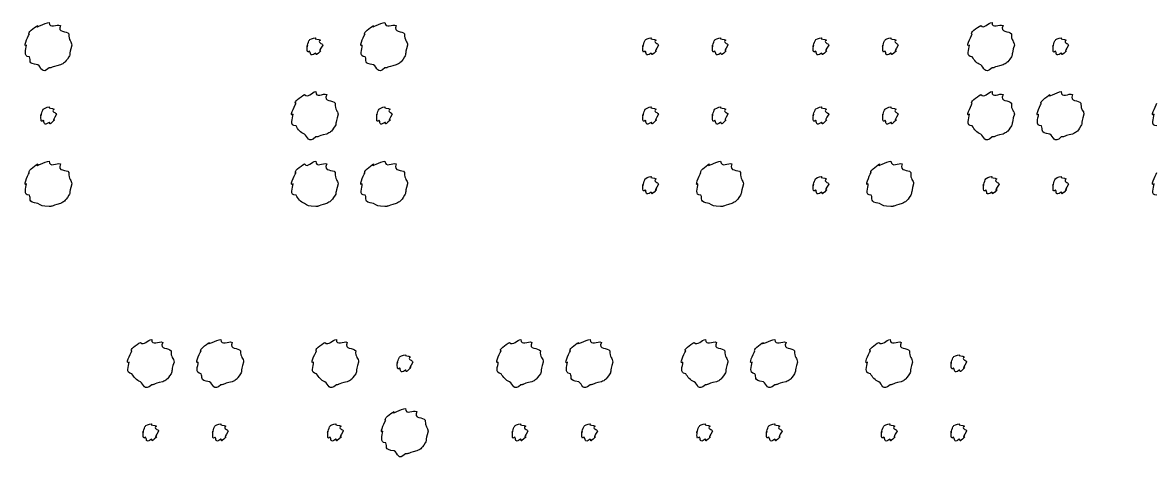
# Model space of a CAD drawing. Header units: millimetres. Extents: x 32 to 178, y 41 to 266.
# Drawn here: x 89.94 to 106.98, y 211.79 to 218.41 of the extents above; entities that cross this region are included whole.
import ezdxf

# ---------------------------------------------------------------- set-up
doc = ezdxf.new("R2010")
doc.units = ezdxf.units.MM
doc.layers.get('0').update_dxf_attribs({"linetype": 'CONTINUOUS'})

msp = doc.modelspace()

# ---------------------------------------------------------------- linework, layer by layer
at = {"color": 0}
for p, q in [((90.3358, 218.408), (90.3358, 218.408)), ((95.3961, 218.408), (95.3961, 218.408)), ((104.546, 218.408), (104.546, 218.408)), ((94.3487, 218.176), (94.3487, 218.176)), ((99.4089, 218.176), (99.4089, 218.176)), ((100.456, 218.176), (100.456, 218.176)), ((101.975, 218.176), (101.975, 218.176)), ((103.022, 218.176), (103.022, 218.176)), ((105.588, 218.176), (105.588, 218.176)), ((94.3543, 217.366), (94.3543, 217.366)), ((104.546, 217.366), (104.546, 217.366)), ((105.588, 217.366), (105.588, 217.366)), ((90.3358, 217.135), (90.3358, 217.135)), ((95.3961, 217.135), (95.3961, 217.135)), ((99.4089, 217.135), (99.4089, 217.135)), ((100.456, 217.135), (100.456, 217.135)), ((101.975, 217.135), (101.975, 217.135)), ((103.022, 217.135), (103.022, 217.135)), ((90.3358, 216.319), (90.3358, 216.319)), ((94.3543, 216.319), (94.3543, 216.319)), ((95.3961, 216.319), (95.3961, 216.319)), ((100.456, 216.319), (100.456, 216.319)), ((103.022, 216.319), (103.022, 216.319)), ((99.4089, 216.087), (99.4089, 216.087)), ((101.975, 216.087), (101.975, 216.087)), ((104.541, 216.087), (104.541, 216.087)), ((105.588, 216.087), (105.588, 216.087)), ((91.882, 213.628), (91.882, 213.628)), ((92.9238, 213.628), (92.9238, 213.628)), ((94.6644, 213.628), (94.6644, 213.628)), ((97.4467, 213.628), (97.4467, 213.628)), ((98.4885, 213.628), (98.4885, 213.628)), ((100.229, 213.628), (100.229, 213.628)), ((101.271, 213.628), (101.271, 213.628)), ((103.011, 213.628), (103.011, 213.628)), ((95.7061, 213.396), (95.7061, 213.396)), ((104.053, 213.396), (104.053, 213.396)), ((95.7061, 212.586), (95.7061, 212.586)), ((91.8767, 212.354), (91.8767, 212.354)), ((92.9238, 212.354), (92.9238, 212.354)), ((94.6587, 212.354), (94.6587, 212.354)), ((97.4411, 212.354), (97.4411, 212.354)), ((98.4885, 212.354), (98.4885, 212.354)), ((100.223, 212.354), (100.223, 212.354)), ((101.271, 212.354), (101.271, 212.354)), ((103.005, 212.354), (103.005, 212.354)), ((104.053, 212.354), (104.053, 212.354))]:
    msp.add_line(p, q, dxfattribs=at)
for points in [[(90.0384, 218.237), (89.9996, 218.248), (90.1129, 218.333), (90.1651, 218.364)], [(90.1651, 218.364), (90.1058, 218.306), (90.2765, 218.408), (90.3358, 218.408)], [(90.3358, 218.408), (90.3414, 218.306), (90.4515, 218.393), (90.5069, 218.364)], [(90.5069, 218.364), (90.4515, 218.248), (90.6032, 218.292), (90.6336, 218.237)], [(95.0983, 218.237), (95.0599, 218.248), (95.1727, 218.333), (95.2253, 218.364)], [(95.2253, 218.364), (95.166, 218.306), (95.3368, 218.408), (95.3961, 218.408)], [(95.3961, 218.408), (95.4017, 218.306), (95.5118, 218.393), (95.5668, 218.364)], [(95.5668, 218.364), (95.5118, 218.248), (95.6635, 218.292), (95.6938, 218.237)], [(104.249, 218.237), (104.2, 218.248), (104.32, 218.333), (104.375, 218.364)], [(104.375, 218.364), (104.428, 218.306), (104.487, 218.408), (104.546, 218.408)], [(104.546, 218.408), (104.542, 218.306), (104.656, 218.393), (104.712, 218.364)], [(104.712, 218.364), (104.652, 218.248), (104.808, 218.292), (104.838, 218.237)], [(89.9943, 218.066), (89.9365, 218.019), (90.0081, 218.182), (90.0384, 218.237)], [(90.6336, 218.237), (90.6279, 218.138), (90.6776, 218.124), (90.6776, 218.066)], [(94.2276, 218.066), (94.2111, 217.991), (94.2386, 218.121), (94.2605, 218.143)], [(94.2605, 218.143), (94.2552, 218.152), (94.3116, 218.176), (94.3487, 218.176)], [(94.3487, 218.176), (94.3211, 218.152), (94.404, 218.166), (94.4259, 218.143)], [(94.4259, 218.143), (94.3652, 218.108), (94.4591, 218.095), (94.4591, 218.066)], [(95.0542, 218.066), (94.9964, 218.019), (95.068, 218.182), (95.0983, 218.237)], [(95.6938, 218.237), (95.6882, 218.138), (95.7379, 218.124), (95.7379, 218.066)], [(99.2875, 218.066), (99.271, 217.991), (99.2988, 218.121), (99.3207, 218.143)], [(99.3207, 218.143), (99.3151, 218.152), (99.3719, 218.176), (99.4089, 218.176)], [(99.4089, 218.176), (99.3814, 218.152), (99.4639, 218.166), (99.4862, 218.143)], [(99.4862, 218.143), (99.4255, 218.108), (99.5193, 218.095), (99.5193, 218.066)], [(100.335, 218.066), (100.321, 217.991), (100.346, 218.121), (100.368, 218.143)], [(100.368, 218.143), (100.365, 218.152), (100.419, 218.176), (100.456, 218.176)], [(100.456, 218.176), (100.432, 218.152), (100.511, 218.166), (100.534, 218.143)], [(100.534, 218.143), (100.476, 218.108), (100.566, 218.095), (100.566, 218.066)], [(101.854, 218.066), (101.837, 217.991), (101.865, 218.121), (101.887, 218.143)], [(101.887, 218.143), (101.881, 218.152), (101.938, 218.176), (101.975, 218.176)], [(101.975, 218.176), (101.947, 218.152), (102.03, 218.166), (102.052, 218.143)], [(102.052, 218.143), (101.991, 218.108), (102.085, 218.095), (102.085, 218.066)], [(102.901, 218.066), (102.887, 217.991), (102.912, 218.121), (102.934, 218.143)], [(102.934, 218.143), (102.931, 218.152), (102.985, 218.176), (103.022, 218.176)], [(103.022, 218.176), (102.997, 218.152), (103.077, 218.166), (103.099, 218.143)], [(103.099, 218.143), (103.041, 218.108), (103.132, 218.095), (103.132, 218.066)], [(104.205, 218.066), (104.141, 218.019), (104.218, 218.182), (104.249, 218.237)], [(104.838, 218.237), (104.829, 218.138), (104.883, 218.124), (104.883, 218.066)], [(105.467, 218.066), (105.453, 217.991), (105.478, 218.121), (105.5, 218.143)], [(105.5, 218.143), (105.497, 218.152), (105.551, 218.176), (105.588, 218.176)], [(105.588, 218.176), (105.563, 218.152), (105.643, 218.166), (105.665, 218.143)], [(105.665, 218.143), (105.607, 218.108), (105.698, 218.095), (105.698, 218.066)], [(90.0384, 217.89), (89.9365, 217.898), (89.9943, 218.003), (89.9943, 218.066)], [(90.6776, 218.066), (90.6279, 217.898), (90.6625, 217.945), (90.6336, 217.89)], [(94.2605, 217.978), (94.2111, 217.924), (94.2276, 218.029), (94.2276, 218.066)], [(94.3487, 217.945), (94.2552, 217.88), (94.2827, 217.956), (94.2605, 217.978)], [(94.4259, 217.978), (94.3211, 217.88), (94.3776, 217.945), (94.3487, 217.945)], [(94.4591, 218.066), (94.3652, 217.924), (94.4481, 218), (94.4259, 217.978)], [(95.0983, 217.89), (94.9964, 217.898), (95.0542, 218.003), (95.0542, 218.066)], [(95.7379, 218.066), (95.6882, 217.898), (95.7227, 217.945), (95.6938, 217.89)], [(99.3207, 217.978), (99.271, 217.924), (99.2875, 218.029), (99.2875, 218.066)], [(99.4089, 217.945), (99.3151, 217.88), (99.3429, 217.956), (99.3207, 217.978)], [(99.4862, 217.978), (99.3814, 217.88), (99.4378, 217.945), (99.4089, 217.945)], [(99.5193, 218.066), (99.4255, 217.924), (99.508, 218), (99.4862, 217.978)], [(100.368, 217.978), (100.321, 217.924), (100.335, 218.029), (100.335, 218.066)], [(100.456, 217.945), (100.365, 217.88), (100.39, 217.956), (100.368, 217.978)], [(100.534, 217.978), (100.432, 217.88), (100.485, 217.945), (100.456, 217.945)], [(100.566, 218.066), (100.476, 217.924), (100.555, 218), (100.534, 217.978)], [(101.887, 217.978), (101.837, 217.924), (101.854, 218.029), (101.854, 218.066)], [(101.975, 217.945), (101.881, 217.88), (101.909, 217.956), (101.887, 217.978)], [(102.052, 217.978), (101.947, 217.88), (102.004, 217.945), (101.975, 217.945)], [(102.085, 218.066), (101.991, 217.924), (102.074, 218), (102.052, 217.978)], [(102.934, 217.978), (102.887, 217.924), (102.901, 218.029), (102.901, 218.066)], [(103.022, 217.945), (102.931, 217.88), (102.956, 217.956), (102.934, 217.978)], [(103.099, 217.978), (102.997, 217.88), (103.051, 217.945), (103.022, 217.945)], [(103.132, 218.066), (103.041, 217.924), (103.122, 218), (103.099, 217.978)], [(104.249, 217.89), (104.141, 217.898), (104.205, 218.003), (104.205, 218.066)], [(104.883, 218.066), (104.829, 217.898), (104.867, 217.945), (104.838, 217.89)], [(105.5, 217.978), (105.453, 217.924), (105.467, 218.029), (105.467, 218.066)], [(105.588, 217.945), (105.497, 217.88), (105.522, 217.956), (105.5, 217.978)], [(105.665, 217.978), (105.563, 217.88), (105.617, 217.945), (105.588, 217.945)], [(105.698, 218.066), (105.607, 217.924), (105.687, 218), (105.665, 217.978)], [(90.1651, 217.769), (89.9996, 217.792), (90.0712, 217.837), (90.0384, 217.89)], [(90.6336, 217.89), (90.5686, 217.792), (90.5619, 217.798), (90.5069, 217.769)], [(95.2253, 217.769), (95.0599, 217.792), (95.1315, 217.837), (95.0983, 217.89)], [(95.6938, 217.89), (95.6289, 217.792), (95.6222, 217.798), (95.5668, 217.769)], [(104.375, 217.769), (104.317, 217.792), (104.278, 217.837), (104.249, 217.89)], [(104.838, 217.89), (104.769, 217.792), (104.767, 217.798), (104.712, 217.769)], [(90.3358, 217.725), (90.2229, 217.616), (90.2201, 217.738), (90.1651, 217.769)], [(90.5069, 217.769), (90.3414, 217.733), (90.3937, 217.725), (90.3358, 217.725)], [(95.3961, 217.725), (95.2832, 217.616), (95.2803, 217.738), (95.2253, 217.769)], [(95.5668, 217.769), (95.4017, 217.733), (95.4539, 217.725), (95.3961, 217.725)], [(104.546, 217.725), (104.428, 217.616), (104.43, 217.738), (104.375, 217.769)], [(104.712, 217.769), (104.542, 217.733), (104.601, 217.725), (104.546, 217.725)], [(94.0566, 217.19), (94.0082, 217.201), (94.1282, 217.292), (94.1835, 217.322)], [(94.1835, 217.322), (94.2358, 217.259), (94.295, 217.366), (94.3543, 217.366)], [(94.3543, 217.366), (94.3501, 217.259), (94.4644, 217.351), (94.5197, 217.322)], [(94.5197, 217.322), (94.4605, 217.201), (94.6161, 217.248), (94.6464, 217.19)], [(104.249, 217.19), (104.2, 217.201), (104.32, 217.292), (104.375, 217.322)], [(104.375, 217.322), (104.428, 217.259), (104.487, 217.366), (104.546, 217.366)], [(104.546, 217.366), (104.542, 217.259), (104.656, 217.351), (104.712, 217.322)], [(104.712, 217.322), (104.652, 217.201), (104.808, 217.248), (104.838, 217.19)], [(105.29, 217.19), (105.252, 217.201), (105.365, 217.292), (105.417, 217.322)], [(105.417, 217.322), (105.358, 217.259), (105.529, 217.366), (105.588, 217.366)], [(105.588, 217.366), (105.593, 217.259), (105.704, 217.351), (105.759, 217.322)], [(105.759, 217.322), (105.704, 217.201), (105.856, 217.248), (105.886, 217.19)], [(90.2476, 217.102), (90.2451, 217.104), (90.2988, 217.135), (90.3358, 217.135)], [(90.3358, 217.135), (90.3111, 217.104), (90.3912, 217.124), (90.4131, 217.102)], [(94.0125, 217.025), (93.9493, 216.969), (94.0262, 217.135), (94.0566, 217.19)], [(94.6464, 217.19), (94.6369, 217.086), (94.6905, 217.08), (94.6905, 217.025)], [(95.3079, 217.102), (95.305, 217.104), (95.359, 217.135), (95.3961, 217.135)], [(95.3961, 217.135), (95.3714, 217.104), (95.4511, 217.124), (95.4733, 217.102)], [(99.3207, 217.102), (99.3151, 217.104), (99.3719, 217.135), (99.4089, 217.135)], [(99.4089, 217.135), (99.3814, 217.104), (99.4639, 217.124), (99.4862, 217.102)], [(100.368, 217.102), (100.365, 217.104), (100.419, 217.135), (100.456, 217.135)], [(100.456, 217.135), (100.432, 217.104), (100.511, 217.124), (100.534, 217.102)], [(101.887, 217.102), (101.881, 217.104), (101.938, 217.135), (101.975, 217.135)], [(101.975, 217.135), (101.947, 217.104), (102.03, 217.124), (102.052, 217.102)], [(102.934, 217.102), (102.931, 217.104), (102.985, 217.135), (103.022, 217.135)], [(103.022, 217.135), (102.997, 217.104), (103.077, 217.124), (103.099, 217.102)], [(104.205, 217.025), (104.141, 216.969), (104.218, 217.135), (104.249, 217.19)], [(104.838, 217.19), (104.829, 217.086), (104.883, 217.08), (104.883, 217.025)], [(105.246, 217.025), (105.188, 216.969), (105.26, 217.135), (105.29, 217.19)], [(105.886, 217.19), (105.88, 217.086), (105.93, 217.08), (105.93, 217.025)], [(106.987, 217.025), (106.923, 216.969), (107.001, 217.135), (107.031, 217.19)], [(90.2148, 217.025), (90.201, 216.943), (90.2257, 217.08), (90.2476, 217.102)], [(90.2476, 216.936), (90.201, 216.877), (90.2148, 216.987), (90.2148, 217.025)], [(90.3358, 216.903), (90.2451, 216.833), (90.2698, 216.914), (90.2476, 216.936)], [(90.4131, 216.936), (90.3111, 216.833), (90.3647, 216.903), (90.3358, 216.903)], [(90.4131, 217.102), (90.3552, 217.06), (90.4462, 217.054), (90.4462, 217.025)], [(90.4462, 217.025), (90.3552, 216.877), (90.4353, 216.958), (90.4131, 216.936)], [(94.0566, 216.848), (93.9493, 216.851), (94.0125, 216.961), (94.0125, 217.025)], [(94.6905, 217.025), (94.6369, 216.851), (94.6753, 216.903), (94.6464, 216.848)], [(95.2747, 217.025), (95.2609, 216.943), (95.286, 217.08), (95.3079, 217.102)], [(95.3079, 216.936), (95.2609, 216.877), (95.2747, 216.987), (95.2747, 217.025)], [(95.3961, 216.903), (95.305, 216.833), (95.3301, 216.914), (95.3079, 216.936)], [(95.4733, 216.936), (95.3714, 216.833), (95.425, 216.903), (95.3961, 216.903)], [(95.4733, 217.102), (95.4155, 217.06), (95.5065, 217.054), (95.5065, 217.025)], [(95.5065, 217.025), (95.4155, 216.877), (95.4952, 216.958), (95.4733, 216.936)], [(99.2875, 217.025), (99.271, 216.943), (99.2988, 217.08), (99.3207, 217.102)], [(99.3207, 216.936), (99.271, 216.877), (99.2875, 216.987), (99.2875, 217.025)], [(99.4089, 216.903), (99.3151, 216.833), (99.3429, 216.914), (99.3207, 216.936)], [(99.4862, 216.936), (99.3814, 216.833), (99.4378, 216.903), (99.4089, 216.903)], [(99.4862, 217.102), (99.4255, 217.06), (99.5193, 217.054), (99.5193, 217.025)], [(99.5193, 217.025), (99.4255, 216.877), (99.508, 216.958), (99.4862, 216.936)], [(100.335, 217.025), (100.321, 216.943), (100.346, 217.08), (100.368, 217.102)], [(100.368, 216.936), (100.321, 216.877), (100.335, 216.987), (100.335, 217.025)], [(100.456, 216.903), (100.365, 216.833), (100.39, 216.914), (100.368, 216.936)], [(100.534, 216.936), (100.432, 216.833), (100.485, 216.903), (100.456, 216.903)], [(100.534, 217.102), (100.476, 217.06), (100.566, 217.054), (100.566, 217.025)], [(100.566, 217.025), (100.476, 216.877), (100.555, 216.958), (100.534, 216.936)], [(101.854, 217.025), (101.837, 216.943), (101.865, 217.08), (101.887, 217.102)], [(101.887, 216.936), (101.837, 216.877), (101.854, 216.987), (101.854, 217.025)], [(101.975, 216.903), (101.881, 216.833), (101.909, 216.914), (101.887, 216.936)], [(102.052, 216.936), (101.947, 216.833), (102.004, 216.903), (101.975, 216.903)], [(102.052, 217.102), (101.991, 217.06), (102.085, 217.054), (102.085, 217.025)], [(102.085, 217.025), (101.991, 216.877), (102.074, 216.958), (102.052, 216.936)], [(102.901, 217.025), (102.887, 216.943), (102.912, 217.08), (102.934, 217.102)], [(102.934, 216.936), (102.887, 216.877), (102.901, 216.987), (102.901, 217.025)], [(103.022, 216.903), (102.931, 216.833), (102.956, 216.914), (102.934, 216.936)], [(103.099, 216.936), (102.997, 216.833), (103.051, 216.903), (103.022, 216.903)], [(103.099, 217.102), (103.041, 217.06), (103.132, 217.054), (103.132, 217.025)], [(103.132, 217.025), (103.041, 216.877), (103.122, 216.958), (103.099, 216.936)], [(104.249, 216.848), (104.141, 216.851), (104.205, 216.961), (104.205, 217.025)], [(104.883, 217.025), (104.829, 216.851), (104.867, 216.903), (104.838, 216.848)], [(105.29, 216.848), (105.188, 216.851), (105.246, 216.961), (105.246, 217.025)], [(105.93, 217.025), (105.88, 216.851), (105.914, 216.903), (105.886, 216.848)], [(107.031, 216.848), (106.923, 216.851), (106.987, 216.961), (106.987, 217.025)], [(94.1835, 216.727), (94.1257, 216.745), (94.0855, 216.796), (94.0566, 216.848)], [(94.6464, 216.848), (94.5776, 216.745), (94.5748, 216.756), (94.5197, 216.727)], [(104.375, 216.727), (104.317, 216.745), (104.278, 216.796), (104.249, 216.848)], [(104.838, 216.848), (104.769, 216.745), (104.767, 216.756), (104.712, 216.727)], [(105.417, 216.727), (105.252, 216.745), (105.324, 216.796), (105.29, 216.848)], [(105.886, 216.848), (105.821, 216.745), (105.814, 216.756), (105.759, 216.727)], [(94.3543, 216.683), (94.2358, 216.569), (94.2386, 216.697), (94.1835, 216.727)], [(94.5197, 216.727), (94.3501, 216.686), (94.4093, 216.683), (94.3543, 216.683)], [(104.546, 216.683), (104.428, 216.569), (104.43, 216.697), (104.375, 216.727)], [(104.712, 216.727), (104.542, 216.686), (104.601, 216.683), (104.546, 216.683)], [(105.588, 216.683), (105.475, 216.569), (105.472, 216.697), (105.417, 216.727)], [(105.759, 216.727), (105.593, 216.686), (105.646, 216.683), (105.588, 216.683)], [(90.0384, 216.148), (89.9996, 216.149), (90.1129, 216.245), (90.1651, 216.275)], [(90.1651, 216.275), (90.1058, 216.209), (90.2765, 216.319), (90.3358, 216.319)], [(90.3358, 216.319), (90.3414, 216.209), (90.4515, 216.304), (90.5069, 216.275)], [(90.5069, 216.275), (90.4515, 216.149), (90.6032, 216.203), (90.6336, 216.148)], [(94.0566, 216.148), (94.0082, 216.149), (94.1282, 216.245), (94.1835, 216.275)], [(94.1835, 216.275), (94.2358, 216.209), (94.295, 216.319), (94.3543, 216.319)], [(94.3543, 216.319), (94.3501, 216.209), (94.4644, 216.304), (94.5197, 216.275)], [(94.5197, 216.275), (94.4605, 216.149), (94.6161, 216.203), (94.6464, 216.148)], [(95.0983, 216.148), (95.0599, 216.149), (95.1727, 216.245), (95.2253, 216.275)], [(95.2253, 216.275), (95.166, 216.209), (95.3368, 216.319), (95.3961, 216.319)], [(95.3961, 216.319), (95.4017, 216.209), (95.5118, 216.304), (95.5668, 216.275)], [(95.5668, 216.275), (95.5118, 216.149), (95.6635, 216.203), (95.6938, 216.148)], [(100.159, 216.148), (100.12, 216.149), (100.233, 216.245), (100.285, 216.275)], [(100.285, 216.275), (100.226, 216.209), (100.397, 216.319), (100.456, 216.319)], [(100.456, 216.319), (100.462, 216.209), (100.572, 216.304), (100.627, 216.275)], [(100.627, 216.275), (100.572, 216.149), (100.724, 216.203), (100.754, 216.148)], [(102.725, 216.148), (102.686, 216.149), (102.799, 216.245), (102.851, 216.275)], [(102.851, 216.275), (102.792, 216.209), (102.963, 216.319), (103.022, 216.319)], [(103.022, 216.319), (103.028, 216.209), (103.138, 216.304), (103.193, 216.275)], [(103.193, 216.275), (103.138, 216.149), (103.289, 216.203), (103.32, 216.148)], [(89.9943, 215.977), (89.9365, 215.922), (90.0081, 216.093), (90.0384, 216.148)], [(90.6336, 216.148), (90.6279, 216.039), (90.6776, 216.035), (90.6776, 215.977)], [(94.0125, 215.977), (93.9493, 215.922), (94.0262, 216.093), (94.0566, 216.148)], [(94.6464, 216.148), (94.6369, 216.039), (94.6905, 216.035), (94.6905, 215.977)], [(95.0542, 215.977), (94.9964, 215.922), (95.068, 216.093), (95.0983, 216.148)], [(95.6938, 216.148), (95.6882, 216.039), (95.7379, 216.035), (95.7379, 215.977)], [(99.3207, 216.049), (99.3151, 216.055), (99.3719, 216.087), (99.4089, 216.087)], [(99.4089, 216.087), (99.3814, 216.055), (99.4639, 216.074), (99.4862, 216.049)], [(100.114, 215.977), (100.057, 215.922), (100.128, 216.093), (100.159, 216.148)], [(100.754, 216.148), (100.748, 216.039), (100.798, 216.035), (100.798, 215.977)], [(101.887, 216.049), (101.881, 216.055), (101.938, 216.087), (101.975, 216.087)], [(101.975, 216.087), (101.947, 216.055), (102.03, 216.074), (102.052, 216.049)], [(102.681, 215.977), (102.622, 215.922), (102.694, 216.093), (102.725, 216.148)], [(103.32, 216.148), (103.314, 216.039), (103.364, 216.035), (103.364, 215.977)], [(104.453, 216.049), (104.447, 216.055), (104.503, 216.087), (104.541, 216.087)], [(104.541, 216.087), (104.513, 216.055), (104.596, 216.074), (104.618, 216.049)], [(105.5, 216.049), (105.497, 216.055), (105.551, 216.087), (105.588, 216.087)], [(105.588, 216.087), (105.563, 216.055), (105.643, 216.074), (105.665, 216.049)], [(106.987, 215.977), (106.923, 215.922), (107.001, 216.093), (107.031, 216.148)], [(90.0384, 215.806), (89.9365, 215.801), (89.9943, 215.914), (89.9943, 215.977)], [(90.6776, 215.977), (90.6279, 215.801), (90.6625, 215.857), (90.6336, 215.806)], [(94.0566, 215.806), (93.9493, 215.801), (94.0125, 215.914), (94.0125, 215.977)], [(94.6905, 215.977), (94.6369, 215.801), (94.6753, 215.857), (94.6464, 215.806)], [(95.0983, 215.806), (94.9964, 215.801), (95.0542, 215.914), (95.0542, 215.977)], [(95.7379, 215.977), (95.6882, 215.801), (95.7227, 215.857), (95.6938, 215.806)], [(99.2875, 215.972), (99.271, 215.889), (99.2988, 216.027), (99.3207, 216.049)], [(99.3207, 215.883), (99.271, 215.826), (99.2875, 215.938), (99.2875, 215.972)], [(99.4862, 216.049), (99.4255, 216.006), (99.5193, 216.001), (99.5193, 215.972)], [(99.5193, 215.972), (99.4255, 215.826), (99.508, 215.908), (99.4862, 215.883)], [(100.159, 215.806), (100.057, 215.801), (100.114, 215.914), (100.114, 215.977)], [(100.798, 215.977), (100.748, 215.801), (100.783, 215.857), (100.754, 215.806)], [(101.854, 215.972), (101.837, 215.889), (101.865, 216.027), (101.887, 216.049)], [(101.887, 215.883), (101.837, 215.826), (101.854, 215.938), (101.854, 215.972)], [(102.052, 216.049), (101.991, 216.006), (102.085, 216.001), (102.085, 215.972)], [(102.085, 215.972), (101.991, 215.826), (102.074, 215.908), (102.052, 215.883)], [(102.725, 215.806), (102.622, 215.801), (102.681, 215.914), (102.681, 215.977)], [(103.364, 215.977), (103.314, 215.801), (103.349, 215.857), (103.32, 215.806)], [(104.419, 215.972), (104.403, 215.889), (104.43, 216.027), (104.453, 216.049)], [(104.453, 215.883), (104.403, 215.826), (104.419, 215.938), (104.419, 215.972)], [(104.618, 216.049), (104.557, 216.006), (104.651, 216.001), (104.651, 215.972)], [(104.651, 215.972), (104.557, 215.826), (104.64, 215.908), (104.618, 215.883)], [(105.467, 215.972), (105.453, 215.889), (105.478, 216.027), (105.5, 216.049)], [(105.5, 215.883), (105.453, 215.826), (105.467, 215.938), (105.467, 215.972)], [(105.665, 216.049), (105.607, 216.006), (105.698, 216.001), (105.698, 215.972)], [(105.698, 215.972), (105.607, 215.826), (105.687, 215.908), (105.665, 215.883)], [(107.031, 215.806), (106.923, 215.801), (106.987, 215.914), (106.987, 215.977)], [(90.1651, 215.68), (89.9996, 215.698), (90.0712, 215.754), (90.0384, 215.806)], [(90.6336, 215.806), (90.5686, 215.698), (90.5619, 215.713), (90.5069, 215.68)], [(94.1835, 215.68), (94.1257, 215.698), (94.0855, 215.754), (94.0566, 215.806)], [(94.6464, 215.806), (94.5776, 215.698), (94.5748, 215.713), (94.5197, 215.68)], [(95.2253, 215.68), (95.0599, 215.698), (95.1315, 215.754), (95.0983, 215.806)], [(95.6938, 215.806), (95.6289, 215.698), (95.6222, 215.713), (95.5668, 215.68)], [(99.4089, 215.85), (99.3151, 215.779), (99.3429, 215.862), (99.3207, 215.883)], [(99.4862, 215.883), (99.3814, 215.779), (99.4378, 215.85), (99.4089, 215.85)], [(100.285, 215.68), (100.12, 215.698), (100.192, 215.754), (100.159, 215.806)], [(100.754, 215.806), (100.689, 215.698), (100.682, 215.713), (100.627, 215.68)], [(101.975, 215.85), (101.881, 215.779), (101.909, 215.862), (101.887, 215.883)], [(102.052, 215.883), (101.947, 215.779), (102.004, 215.85), (101.975, 215.85)], [(102.851, 215.68), (102.686, 215.698), (102.757, 215.754), (102.725, 215.806)], [(103.32, 215.806), (103.255, 215.698), (103.248, 215.713), (103.193, 215.68)], [(104.541, 215.85), (104.447, 215.779), (104.474, 215.862), (104.453, 215.883)], [(104.618, 215.883), (104.513, 215.779), (104.57, 215.85), (104.541, 215.85)], [(105.588, 215.85), (105.497, 215.779), (105.522, 215.862), (105.5, 215.883)], [(105.665, 215.883), (105.563, 215.779), (105.617, 215.85), (105.588, 215.85)], [(90.3358, 215.635), (90.2229, 215.635), (90.2201, 215.649), (90.1651, 215.68)], [(90.5069, 215.68), (90.3414, 215.635), (90.3937, 215.635), (90.3358, 215.635)], [(94.3543, 215.635), (94.2358, 215.635), (94.2386, 215.649), (94.1835, 215.68)], [(94.5197, 215.68), (94.3501, 215.635), (94.4093, 215.635), (94.3543, 215.635)], [(95.3961, 215.635), (95.2832, 215.635), (95.2803, 215.649), (95.2253, 215.68)], [(95.5668, 215.68), (95.4017, 215.635), (95.4539, 215.635), (95.3961, 215.635)], [(100.456, 215.635), (100.343, 215.635), (100.341, 215.649), (100.285, 215.68)], [(100.627, 215.68), (100.462, 215.635), (100.514, 215.635), (100.456, 215.635)], [(103.022, 215.635), (102.909, 215.635), (102.906, 215.649), (102.851, 215.68)], [(103.193, 215.68), (103.028, 215.635), (103.08, 215.635), (103.022, 215.635)], [(91.5843, 213.457), (91.5363, 213.468), (91.6562, 213.553), (91.7113, 213.584)], [(91.7113, 213.584), (91.7635, 213.526), (91.8228, 213.628), (91.882, 213.628)], [(91.882, 213.628), (91.8778, 213.526), (91.9924, 213.613), (92.0475, 213.584)], [(92.0475, 213.584), (91.9882, 213.468), (92.1438, 213.512), (92.1741, 213.457)], [(92.6264, 213.457), (92.5876, 213.468), (92.7005, 213.553), (92.753, 213.584)], [(92.753, 213.584), (92.6938, 213.526), (92.8645, 213.628), (92.9238, 213.628)], [(92.9238, 213.628), (92.9294, 213.526), (93.0395, 213.613), (93.0949, 213.584)], [(93.0949, 213.584), (93.0395, 213.468), (93.1912, 213.512), (93.2215, 213.457)], [(94.3666, 213.457), (94.3183, 213.468), (94.4383, 213.553), (94.4933, 213.584)], [(94.4933, 213.584), (94.5459, 213.526), (94.6051, 213.628), (94.6644, 213.628)], [(94.6644, 213.628), (94.6602, 213.526), (94.7745, 213.613), (94.8298, 213.584)], [(94.8298, 213.584), (94.7706, 213.468), (94.9262, 213.512), (94.9565, 213.457)], [(97.149, 213.457), (97.1007, 213.468), (97.2206, 213.553), (97.2757, 213.584)], [(97.2757, 213.584), (97.3282, 213.526), (97.3875, 213.628), (97.4467, 213.628)], [(97.4467, 213.628), (97.4425, 213.526), (97.5568, 213.613), (97.6119, 213.584)], [(97.6119, 213.584), (97.5526, 213.468), (97.7085, 213.512), (97.7388, 213.457)], [(98.1908, 213.457), (98.1523, 213.468), (98.2652, 213.553), (98.3174, 213.584)], [(98.3174, 213.584), (98.2581, 213.526), (98.4292, 213.628), (98.4885, 213.628)], [(98.4885, 213.628), (98.4938, 213.526), (98.6042, 213.613), (98.6592, 213.584)], [(98.6592, 213.584), (98.6042, 213.468), (98.7559, 213.512), (98.7859, 213.457)], [(99.9314, 213.457), (99.883, 213.468), (100.003, 213.553), (100.058, 213.584)], [(100.058, 213.584), (100.11, 213.526), (100.169, 213.628), (100.229, 213.628)], [(100.229, 213.628), (100.225, 213.526), (100.339, 213.613), (100.394, 213.584)], [(100.394, 213.584), (100.335, 213.468), (100.491, 213.512), (100.521, 213.457)], [(100.973, 213.457), (100.934, 213.468), (101.048, 213.553), (101.1, 213.584)], [(101.1, 213.584), (101.04, 213.526), (101.211, 213.628), (101.271, 213.628)], [(101.271, 213.628), (101.276, 213.526), (101.387, 213.613), (101.442, 213.584)], [(101.442, 213.584), (101.387, 213.468), (101.538, 213.512), (101.568, 213.457)], [(102.713, 213.457), (102.665, 213.468), (102.785, 213.553), (102.84, 213.584)], [(102.84, 213.584), (102.893, 213.526), (102.952, 213.628), (103.011, 213.628)], [(103.011, 213.628), (103.007, 213.526), (103.122, 213.613), (103.177, 213.584)], [(103.177, 213.584), (103.117, 213.468), (103.273, 213.512), (103.303, 213.457)], [(91.5402, 213.286), (91.477, 213.239), (91.554, 213.402), (91.5843, 213.457)], [(92.1741, 213.457), (92.1646, 213.358), (92.2182, 213.344), (92.2182, 213.286)], [(92.5823, 213.286), (92.5241, 213.239), (92.596, 213.402), (92.6264, 213.457)], [(93.2215, 213.457), (93.2159, 213.358), (93.2656, 213.344), (93.2656, 213.286)], [(94.3225, 213.286), (94.2591, 213.239), (94.3363, 213.402), (94.3666, 213.457)], [(94.9565, 213.457), (94.947, 213.358), (95.0006, 213.344), (95.0006, 213.286)], [(95.5848, 213.286), (95.571, 213.21), (95.5957, 213.341), (95.6179, 213.363)], [(95.6179, 213.363), (95.6151, 213.371), (95.6691, 213.396), (95.7061, 213.396)], [(95.7061, 213.396), (95.6814, 213.371), (95.7612, 213.385), (95.7834, 213.363)], [(95.7834, 213.363), (95.7255, 213.327), (95.8162, 213.315), (95.8162, 213.286)], [(97.1049, 213.286), (97.0414, 213.239), (97.1187, 213.402), (97.149, 213.457)], [(97.7388, 213.457), (97.729, 213.358), (97.7829, 213.344), (97.7829, 213.286)], [(98.1467, 213.286), (98.0888, 213.239), (98.1604, 213.402), (98.1908, 213.457)], [(98.7859, 213.457), (98.7806, 213.358), (98.83, 213.344), (98.83, 213.286)], [(99.8873, 213.286), (99.8238, 213.239), (99.901, 213.402), (99.9314, 213.457)], [(100.521, 213.457), (100.511, 213.358), (100.565, 213.344), (100.565, 213.286)], [(100.929, 213.286), (100.871, 213.239), (100.943, 213.402), (100.973, 213.457)], [(101.568, 213.457), (101.563, 213.358), (101.612, 213.344), (101.612, 213.286)], [(102.669, 213.286), (102.606, 213.239), (102.683, 213.402), (102.713, 213.457)], [(103.303, 213.457), (103.294, 213.358), (103.347, 213.344), (103.347, 213.286)], [(103.932, 213.286), (103.918, 213.21), (103.943, 213.341), (103.965, 213.363)], [(103.965, 213.363), (103.962, 213.371), (104.016, 213.396), (104.053, 213.396)], [(104.053, 213.396), (104.028, 213.371), (104.108, 213.385), (104.13, 213.363)], [(104.13, 213.363), (104.072, 213.327), (104.163, 213.315), (104.163, 213.286)], [(91.5843, 213.11), (91.477, 213.118), (91.5402, 213.222), (91.5402, 213.286)], [(92.2182, 213.286), (92.1646, 213.118), (92.2031, 213.165), (92.1741, 213.11)], [(92.6264, 213.11), (92.5241, 213.118), (92.5823, 213.222), (92.5823, 213.286)], [(93.2656, 213.286), (93.2159, 213.118), (93.2505, 213.165), (93.2215, 213.11)], [(94.3666, 213.11), (94.2591, 213.118), (94.3225, 213.222), (94.3225, 213.286)], [(95.0006, 213.286), (94.947, 213.118), (94.9854, 213.165), (94.9565, 213.11)], [(95.6179, 213.198), (95.571, 213.144), (95.5848, 213.249), (95.5848, 213.286)], [(95.7061, 213.165), (95.6151, 213.1), (95.6398, 213.175), (95.6179, 213.198)], [(95.7834, 213.198), (95.6814, 213.1), (95.7351, 213.165), (95.7061, 213.165)], [(95.8162, 213.286), (95.7255, 213.144), (95.8053, 213.22), (95.7834, 213.198)], [(97.149, 213.11), (97.0414, 213.118), (97.1049, 213.222), (97.1049, 213.286)], [(97.7829, 213.286), (97.729, 213.118), (97.7678, 213.165), (97.7388, 213.11)], [(98.1908, 213.11), (98.0888, 213.118), (98.1467, 213.222), (98.1467, 213.286)], [(98.83, 213.286), (98.7806, 213.118), (98.8148, 213.165), (98.7859, 213.11)], [(99.9314, 213.11), (99.8238, 213.118), (99.8873, 213.222), (99.8873, 213.286)], [(100.565, 213.286), (100.511, 213.118), (100.55, 213.165), (100.521, 213.11)], [(100.973, 213.11), (100.871, 213.118), (100.929, 213.222), (100.929, 213.286)], [(101.612, 213.286), (101.563, 213.118), (101.597, 213.165), (101.568, 213.11)], [(102.713, 213.11), (102.606, 213.118), (102.669, 213.222), (102.669, 213.286)], [(103.347, 213.286), (103.294, 213.118), (103.332, 213.165), (103.303, 213.11)], [(103.965, 213.198), (103.918, 213.144), (103.932, 213.249), (103.932, 213.286)], [(104.053, 213.165), (103.962, 213.1), (103.987, 213.175), (103.965, 213.198)], [(104.13, 213.198), (104.028, 213.1), (104.082, 213.165), (104.053, 213.165)], [(104.163, 213.286), (104.072, 213.144), (104.152, 213.22), (104.13, 213.198)], [(91.7113, 212.988), (91.6534, 213.012), (91.6132, 213.057), (91.5843, 213.11)], [(92.1741, 213.11), (92.1053, 213.012), (92.1025, 213.017), (92.0475, 212.988)], [(92.753, 212.988), (92.5876, 213.012), (92.6592, 213.057), (92.6264, 213.11)], [(93.2215, 213.11), (93.1566, 213.012), (93.1499, 213.017), (93.0949, 212.988)], [(94.4933, 212.988), (94.4354, 213.012), (94.3956, 213.057), (94.3666, 213.11)], [(94.9565, 213.11), (94.8877, 213.012), (94.8849, 213.017), (94.8298, 212.988)], [(97.2757, 212.988), (97.2178, 213.012), (97.1779, 213.057), (97.149, 213.11)], [(97.7388, 213.11), (97.6697, 213.012), (97.6672, 213.017), (97.6119, 212.988)], [(98.3174, 212.988), (98.1523, 213.012), (98.2239, 213.057), (98.1908, 213.11)], [(98.7859, 213.11), (98.7213, 213.012), (98.7143, 213.017), (98.6592, 212.988)], [(100.058, 212.988), (100, 213.012), (99.9603, 213.057), (99.9314, 213.11)], [(100.521, 213.11), (100.452, 213.012), (100.449, 213.017), (100.394, 212.988)], [(101.1, 212.988), (100.934, 213.012), (101.006, 213.057), (100.973, 213.11)], [(101.568, 213.11), (101.504, 213.012), (101.497, 213.017), (101.442, 212.988)], [(102.84, 212.988), (102.783, 213.012), (102.742, 213.057), (102.713, 213.11)], [(103.303, 213.11), (103.234, 213.012), (103.232, 213.017), (103.177, 212.988)], [(91.882, 212.944), (91.7635, 212.835), (91.7663, 212.958), (91.7113, 212.988)], [(92.0475, 212.988), (91.8778, 212.953), (91.9371, 212.944), (91.882, 212.944)], [(92.9238, 212.944), (92.8109, 212.835), (92.8081, 212.958), (92.753, 212.988)], [(93.0949, 212.988), (92.9294, 212.953), (92.9816, 212.944), (92.9238, 212.944)], [(94.6644, 212.944), (94.5459, 212.835), (94.5487, 212.958), (94.4933, 212.988)], [(94.8298, 212.988), (94.6602, 212.953), (94.7194, 212.944), (94.6644, 212.944)], [(97.4467, 212.944), (97.3282, 212.835), (97.3307, 212.958), (97.2757, 212.988)], [(97.6119, 212.988), (97.4425, 212.953), (97.5018, 212.944), (97.4467, 212.944)], [(98.4885, 212.944), (98.3753, 212.835), (98.3728, 212.958), (98.3174, 212.988)], [(98.6592, 212.988), (98.4938, 212.953), (98.5464, 212.944), (98.4885, 212.944)], [(100.229, 212.944), (100.11, 212.835), (100.113, 212.958), (100.058, 212.988)], [(100.394, 212.988), (100.225, 212.953), (100.284, 212.944), (100.229, 212.944)], [(101.271, 212.944), (101.158, 212.835), (101.155, 212.958), (101.1, 212.988)], [(101.442, 212.988), (101.276, 212.953), (101.328, 212.944), (101.271, 212.944)], [(103.011, 212.944), (102.893, 212.835), (102.895, 212.958), (102.84, 212.988)], [(103.177, 212.988), (103.007, 212.953), (103.066, 212.944), (103.011, 212.944)], [(95.4084, 212.409), (95.3699, 212.421), (95.4828, 212.512), (95.5354, 212.542)], [(95.5354, 212.542), (95.4761, 212.478), (95.6469, 212.586), (95.7061, 212.586)], [(95.7061, 212.586), (95.7118, 212.478), (95.8219, 212.571), (95.8769, 212.542)], [(95.8769, 212.542), (95.8219, 212.421), (95.9735, 212.467), (96.0039, 212.409)], [(91.7885, 212.321), (91.7829, 212.324), (91.8393, 212.354), (91.8767, 212.354)], [(91.8767, 212.354), (91.8489, 212.324), (91.9318, 212.343), (91.9536, 212.321)], [(92.8356, 212.321), (92.8328, 212.324), (92.8867, 212.354), (92.9238, 212.354)], [(92.9238, 212.354), (92.8991, 212.324), (92.9792, 212.343), (93.001, 212.321)], [(94.5706, 212.321), (94.5653, 212.324), (94.6217, 212.354), (94.6587, 212.354)], [(94.6587, 212.354), (94.6312, 212.324), (94.7138, 212.343), (94.736, 212.321)], [(95.3643, 212.244), (95.3064, 212.189), (95.3781, 212.354), (95.4084, 212.409)], [(96.0039, 212.409), (95.9982, 212.306), (96.048, 212.299), (96.048, 212.244)], [(97.3529, 212.321), (97.3473, 212.324), (97.4037, 212.354), (97.4411, 212.354)], [(97.4411, 212.354), (97.4136, 212.324), (97.4961, 212.343), (97.5184, 212.321)], [(98.4003, 212.321), (98.3975, 212.324), (98.4511, 212.354), (98.4885, 212.354)], [(98.4885, 212.354), (98.4635, 212.324), (98.5435, 212.343), (98.5654, 212.321)], [(100.135, 212.321), (100.13, 212.324), (100.186, 212.354), (100.223, 212.354)], [(100.223, 212.354), (100.196, 212.324), (100.278, 212.343), (100.3, 212.321)], [(101.182, 212.321), (101.18, 212.324), (101.233, 212.354), (101.271, 212.354)], [(101.271, 212.354), (101.246, 212.324), (101.326, 212.343), (101.348, 212.321)], [(102.917, 212.321), (102.912, 212.324), (102.968, 212.354), (103.005, 212.354)], [(103.005, 212.354), (102.978, 212.324), (103.061, 212.343), (103.083, 212.321)], [(103.965, 212.321), (103.962, 212.324), (104.016, 212.354), (104.053, 212.354)], [(104.053, 212.354), (104.028, 212.324), (104.108, 212.343), (104.13, 212.321)], [(91.7554, 212.244), (91.7388, 212.163), (91.7663, 212.299), (91.7885, 212.321)], [(91.7885, 212.156), (91.7388, 212.097), (91.7554, 212.207), (91.7554, 212.244)], [(91.9536, 212.321), (91.893, 212.28), (91.9868, 212.273), (91.9868, 212.244)], [(91.9868, 212.244), (91.893, 212.097), (91.9759, 212.178), (91.9536, 212.156)], [(92.8028, 212.244), (92.7887, 212.163), (92.8137, 212.299), (92.8356, 212.321)], [(92.8356, 212.156), (92.7887, 212.097), (92.8028, 212.207), (92.8028, 212.244)], [(93.001, 212.321), (92.9432, 212.28), (93.0342, 212.273), (93.0342, 212.244)], [(93.0342, 212.244), (92.9432, 212.097), (93.0233, 212.178), (93.001, 212.156)], [(94.5374, 212.244), (94.5212, 212.163), (94.5487, 212.299), (94.5706, 212.321)], [(94.5706, 212.156), (94.5212, 212.097), (94.5374, 212.207), (94.5374, 212.244)], [(94.736, 212.321), (94.6753, 212.28), (94.7692, 212.273), (94.7692, 212.244)], [(94.7692, 212.244), (94.6753, 212.097), (94.7579, 212.178), (94.736, 212.156)], [(95.4084, 212.068), (95.3064, 212.071), (95.3643, 212.181), (95.3643, 212.244)], [(96.048, 212.244), (95.9982, 212.071), (96.0328, 212.123), (96.0039, 212.068)], [(97.3197, 212.244), (97.3032, 212.163), (97.3307, 212.299), (97.3529, 212.321)], [(97.3529, 212.156), (97.3032, 212.097), (97.3197, 212.207), (97.3197, 212.244)], [(97.5184, 212.321), (97.4577, 212.28), (97.5512, 212.273), (97.5512, 212.244)], [(97.5512, 212.244), (97.4577, 212.097), (97.5402, 212.178), (97.5184, 212.156)], [(98.3671, 212.244), (98.3534, 212.163), (98.3781, 212.299), (98.4003, 212.321)], [(98.4003, 212.156), (98.3534, 212.097), (98.3671, 212.207), (98.3671, 212.244)], [(98.5654, 212.321), (98.5076, 212.28), (98.5986, 212.273), (98.5986, 212.244)], [(98.5986, 212.244), (98.5076, 212.097), (98.5876, 212.178), (98.5654, 212.156)], [(100.102, 212.244), (100.086, 212.163), (100.113, 212.299), (100.135, 212.321)], [(100.135, 212.156), (100.086, 212.097), (100.102, 212.207), (100.102, 212.244)], [(100.3, 212.321), (100.24, 212.28), (100.334, 212.273), (100.334, 212.244)], [(100.334, 212.244), (100.24, 212.097), (100.323, 212.178), (100.3, 212.156)], [(101.15, 212.244), (101.136, 212.163), (101.16, 212.299), (101.182, 212.321)], [(101.182, 212.156), (101.136, 212.097), (101.15, 212.207), (101.15, 212.244)], [(101.348, 212.321), (101.29, 212.28), (101.381, 212.273), (101.381, 212.244)], [(101.381, 212.244), (101.29, 212.097), (101.37, 212.178), (101.348, 212.156)], [(102.884, 212.244), (102.868, 212.163), (102.895, 212.299), (102.917, 212.321)], [(102.917, 212.156), (102.868, 212.097), (102.884, 212.207), (102.884, 212.244)], [(103.083, 212.321), (103.022, 212.28), (103.116, 212.273), (103.116, 212.244)], [(103.116, 212.244), (103.022, 212.097), (103.105, 212.178), (103.083, 212.156)], [(103.932, 212.244), (103.918, 212.163), (103.943, 212.299), (103.965, 212.321)], [(103.965, 212.156), (103.918, 212.097), (103.932, 212.207), (103.932, 212.244)], [(104.13, 212.321), (104.072, 212.28), (104.163, 212.273), (104.163, 212.244)], [(104.163, 212.244), (104.072, 212.097), (104.152, 212.178), (104.13, 212.156)], [(91.8767, 212.123), (91.7829, 212.053), (91.8104, 212.134), (91.7885, 212.156)], [(91.9536, 212.156), (91.8489, 212.053), (91.9057, 212.123), (91.8767, 212.123)], [(92.9238, 212.123), (92.8328, 212.053), (92.8578, 212.134), (92.8356, 212.156)], [(93.001, 212.156), (92.8991, 212.053), (92.9527, 212.123), (92.9238, 212.123)], [(94.6587, 212.123), (94.5653, 212.053), (94.5928, 212.134), (94.5706, 212.156)], [(94.736, 212.156), (94.6312, 212.053), (94.6877, 212.123), (94.6587, 212.123)], [(95.5354, 211.946), (95.3699, 211.964), (95.4416, 212.015), (95.4084, 212.068)], [(96.0039, 212.068), (95.939, 211.964), (95.9323, 211.975), (95.8769, 211.946)], [(97.4411, 212.123), (97.3473, 212.053), (97.3748, 212.134), (97.3529, 212.156)], [(97.5184, 212.156), (97.4136, 212.053), (97.47, 212.123), (97.4411, 212.123)], [(98.4885, 212.123), (98.3975, 212.053), (98.4222, 212.134), (98.4003, 212.156)], [(98.5654, 212.156), (98.4635, 212.053), (98.5174, 212.123), (98.4885, 212.123)], [(100.223, 212.123), (100.13, 212.053), (100.157, 212.134), (100.135, 212.156)], [(100.3, 212.156), (100.196, 212.053), (100.252, 212.123), (100.223, 212.123)], [(101.271, 212.123), (101.18, 212.053), (101.205, 212.134), (101.182, 212.156)], [(101.348, 212.156), (101.246, 212.053), (101.299, 212.123), (101.271, 212.123)], [(103.005, 212.123), (102.912, 212.053), (102.939, 212.134), (102.917, 212.156)], [(103.083, 212.156), (102.978, 212.053), (103.034, 212.123), (103.005, 212.123)], [(104.053, 212.123), (103.962, 212.053), (103.987, 212.134), (103.965, 212.156)], [(104.13, 212.156), (104.028, 212.053), (104.082, 212.123), (104.053, 212.123)], [(95.7061, 211.902), (95.5933, 211.788), (95.5904, 211.916), (95.5354, 211.946)], [(95.8769, 211.946), (95.7118, 211.905), (95.764, 211.902), (95.7061, 211.902)]]:
    msp.add_open_spline(points, degree=3, dxfattribs=at)

doc.saveas('drawing.dxf')
